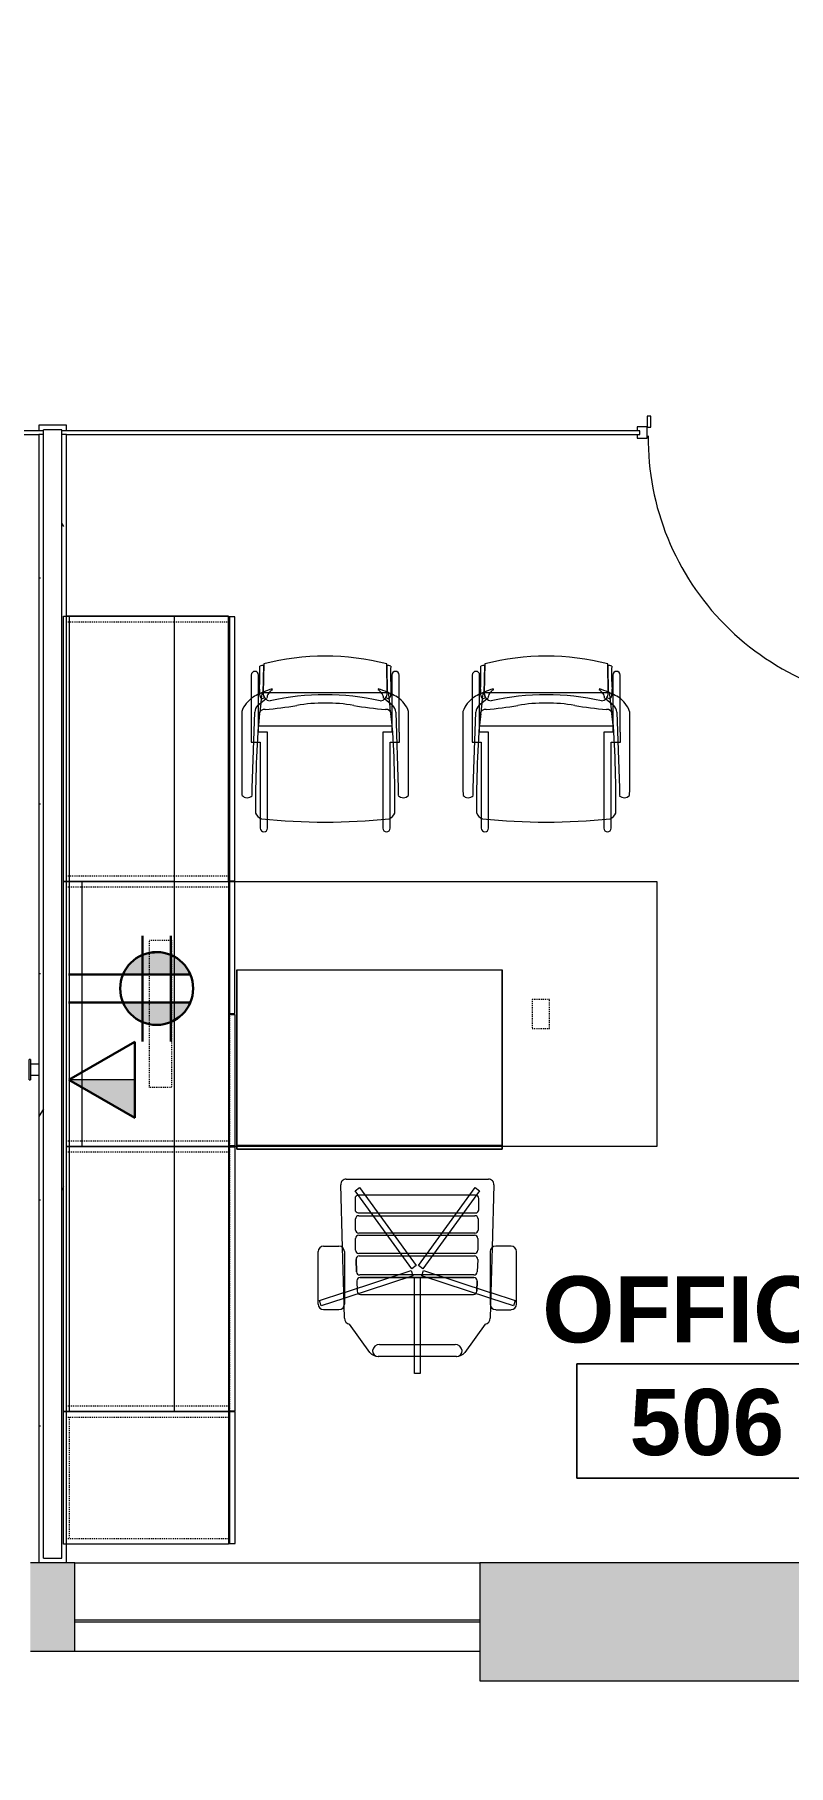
# Model space of a CAD drawing. Header units: inches. Extents: x 0 to 1865, y 0 to 1094.
# Drawn here: x 1198.6 to 1300.9, y 0 to 235.1 of the extents above; entities that cross this region are included whole.
import ezdxf

# ---------------------------------------------------------------- set-up
doc = ezdxf.new("R2010")
doc.units = ezdxf.units.IN
doc.header["$MEASUREMENT"] = 0
doc.linetypes.add('Dash', pattern=[0.25, 0.125, -0.125])
for name, color, linetype, lineweight in [('A-ANNO-NOTE', 131, 'Continuous', 9), ('A-AREA-IDEN', 2, 'Continuous', 9), ('A-DETL', 90, 'Continuous', 9), ('A-DETL-GENF', 92, 'Continuous', 9), ('A-DOOR', 31, 'Continuous', 13), ('A-WALL', 113, 'Continuous', 13), ('A-WALL-PATT', 111, 'Continuous', 13), ('E-ELEC-FIXT', 91, 'Continuous', 9), ('I-FURN', 30, 'Continuous', 9), ('I-FURN-PNLS', 30, 'Continuous', 9), ('I-WALL', 2, 'Continuous', 13), ('Victor Bldg - 5th Floor_LINK_dwg', 8, 'Continuous', 9), ('WINDOWS', 7, 'Continuous', 9), ('WINDOWS SILL', 7, 'Continuous', 9)]:
    doc.layers.add(name, color=color, linetype=linetype, lineweight=lineweight)
doc.styles.add('Swis721 Lt BT_B', font='', dxfattribs={"height": 9})
doc.styles.get('Swis721 Lt BT_B').set_extended_font_data('Swis721 Lt BT', bold=True)
pattern_1 = [(0, (0, 0), (30.72, 7.68), [1.267, -21.773, 1.267, -21.773, -122.88]), (0, (0, 0), (30.72, 7.68), [-46.08, 1.267, -44.813, 1.267, -21.773, -53.76]), (0, (0, 0), (30.72, 7.68), [-115.2, 1.267, -14.093, 1.267, -37.133]), (120, (11.52, 3.84), (-22.011075, 22.7643), [1.267, -21.773, 1.267, -21.773, -122.88]), (120, (11.52, 3.84), (-22.011075, 22.7643), [-46.08, 1.267, -44.813, 1.267, -21.773, -53.76]), (120, (11.52, 3.84), (-22.011075, 22.7643), [-115.2, 1.267, -14.093, 1.267, -37.133]), (240, (15.36, 19.2), (-8.708925, -30.4443), [1.267, -21.773, 1.267, -21.773, -122.88]), (240, (15.36, 19.2), (-8.708925, -30.4443), [-46.08, 1.267, -44.813, 1.267, -21.773, -53.76]), (240, (15.36, 19.2), (-8.708925, -30.4443), [-115.2, 1.267, -14.093, 1.267, -37.133])]

# ---------------------------------------------------------------- blocks, each defined once
blk = doc.blocks.new('Victor Bldg - 5th Floor_LINK_dwg-6972324-Level 05 POWER _ SIGNAL')
at = {"layer": 'WINDOWS'}
for p, q in [((1204, 19.75), (1259, 19.75)), ((1204, 19.5), (1259, 19.5))]:
    blk.add_line(p, q, dxfattribs=at)
at = {"layer": 'WINDOWS SILL'}
for p, q in [((1204, 27.5), (1259, 27.5)), ((1204, 15.5), (1259, 15.5))]:
    blk.add_line(p, q, dxfattribs=at)
blk = doc.blocks.new('F - EXECUTIVE DESK 2 - F - EXECUTIVE DESK 2-V51-Level 05 POWER _ SIGNAL')
at = {"layer": 'I-FURN'}
for p, q in [((23.5, -35.87), (23.5, -12)), ((23.5, -12), (23.5, -35.86)), ((23.5, -12), (59.5, -12)), ((23.5, -12), (59.5, -12)), ((59.5, -35.86), (59.5, -12)), ((59.5, -12), (59.5, -35.87)), ((23.5, -35.87), (23.5, -35.99)), ((23.5, -36), (23.5, -35.87)), ((23.5, -35.87), (23.5, -36)), ((23.5, -35.93), (23.5, -35.87)), ((59.5, -35.87), (23.5, -35.87)), ((59.5, -35.87), (23.5, -35.87)), ((23.5, -35.99), (23.5, -35.93)), ((23.5, -36), (23.5, -36.1)), ((23.5, -36.37), (23.5, -36)), ((23.5, -36.05), (23.5, -36)), ((23.5, -36.02), (23.5, -36.08)), ((23.5, -36.14), (23.5, -36.05)), ((23.5, -36.13), (23.5, -36.17)), ((23.5, -36.18), (23.5, -36.14)), ((23.5, -36.17), (23.5, -36.37)), ((23.5, -36.17), (23.5, -36.18)), ((23.5, -36.37), (59.5, -36.37)), ((59.5, -35.87), (59.5, -35.93)), ((59.5, -35.94), (59.5, -35.87)), ((59.5, -35.87), (59.5, -36)), ((59.5, -35.99), (59.5, -35.87)), ((59.5, -35.93), (59.5, -35.99)), ((59.5, -36), (59.5, -35.94)), ((59.5, -36), (59.5, -36.05)), ((59.5, -36), (59.5, -36.37)), ((59.5, -36.1), (59.5, -36)), ((59.5, -36.08), (59.5, -36.02)), ((59.5, -36.05), (59.5, -36.14)), ((59.5, -36.18), (59.5, -36.13)), ((59.5, -36.14), (59.5, -36.18)), ((59.5, -36.35), (59.5, -36.17)), ((59.5, -36.37), (59.5, -36.35)), ((37.84, -49.71), (37.6, -41.21)), ((38.35, -40.44), (57.65, -40.44)), ((39.56, -42.02), (40.16, -41.57)), ((47.26, -52.62), (39.56, -42.02)), ((40.16, -41.57), (47.86, -52.17)), ((48.14, -52.17), (55.84, -41.57)), ((56.44, -42.02), (48.74, -52.62)), ((55.84, -41.57), (56.44, -42.02)), ((58.4, -41.21), (58.16, -49.71)), ((39.55, -43.05), (39.55, -44.59)), ((39.55, -43.05), (39.55, -44.59)), ((55.91, -42.61), (39.99, -42.61)), ((55.91, -42.61), (39.99, -42.61)), ((56.35, -44.59), (56.35, -43.05)), ((56.35, -44.59), (56.35, -43.05)), ((39.61, -47.35), (39.61, -45.85)), ((39.61, -47.35), (39.61, -45.85)), ((39.99, -45.03), (55.9, -45.03)), ((39.99, -45.03), (55.9, -45.03)), ((40.06, -45.41), (55.82, -45.41)), ((40.06, -45.41), (55.82, -45.41)), ((56.26, -45.85), (56.26, -47.35)), ((56.26, -45.85), (56.26, -47.35)), ((39.61, -50.08), (39.61, -48.51)), ((39.61, -50.08), (39.61, -48.51)), ((55.82, -47.79), (40.06, -47.79)), ((55.82, -47.79), (40.06, -47.79)), ((40.06, -48.07), (55.78, -48.07)), ((40.06, -48.07), (55.78, -48.07)), ((56.22, -48.51), (56.22, -50.08)), ((56.22, -48.51), (56.22, -50.08)), ((34.54, -57.42), (34.54, -50.28)), ((35.28, -49.53), (37.36, -49.53)), ((38.06, -57.42), (37.84, -49.74)), ((38.11, -50.28), (38.11, -57.42)), ((39.76, -53.03), (39.68, -51.34)), ((39.68, -51.34), (39.76, -53.03)), ((55.78, -50.52), (40.06, -50.52)), ((55.78, -50.52), (40.06, -50.52)), ((40.12, -50.88), (55.75, -50.88)), ((40.12, -50.88), (55.75, -50.88)), ((56.19, -51.34), (56.11, -53.03)), ((56.19, -51.34), (56.11, -53.03)), ((57.9, -50.28), (57.9, -57.42)), ((58.16, -49.74), (57.94, -57.42)), ((60.72, -49.53), (58.64, -49.53)), ((61.47, -57.42), (61.47, -50.28)), ((38.11, -55.82), (47.17, -52.87)), ((47.41, -53.59), (38.15, -56.6)), ((55.67, -53.45), (40.2, -53.45)), ((55.67, -53.45), (40.2, -53.45)), ((55.67, -53.79), (40.24, -53.79)), ((40.24, -53.79), (55.67, -53.79)), ((47.17, -52.87), (47.41, -53.59)), ((47.86, -52.17), (47.26, -52.62)), ((47.63, -53.75), (48.38, -53.75)), ((47.63, -64.52), (47.63, -53.75)), ((48.74, -52.62), (48.14, -52.17)), ((48.38, -53.75), (48.38, -64.52)), ((48.6, -53.59), (48.83, -52.87)), ((57.85, -56.6), (48.6, -53.59)), ((48.83, -52.87), (57.9, -55.82)), ((34.71, -56.92), (38.01, -55.85)), ((38.01, -55.85), (38.11, -55.82)), ((39.8, -54.24), (39.84, -55.66)), ((39.8, -54.24), (39.84, -55.66)), ((40.28, -56.09), (55.63, -56.09)), ((40.28, -56.09), (55.63, -56.09)), ((56.07, -55.66), (56.11, -54.24)), ((56.11, -54.24), (56.07, -55.66)), ((57.9, -55.82), (57.99, -55.85)), ((57.99, -55.85), (61.29, -56.92)), ((34.95, -57.64), (34.71, -56.92)), ((38.04, -56.63), (34.95, -57.64)), ((37.36, -58.17), (35.28, -58.17)), ((38.11, -56.61), (38.04, -56.63)), ((38.06, -57.65), (38.06, -57.47)), ((38.11, -59.31), (38.06, -57.65)), ((57.94, -57.65), (57.89, -59.31)), ((57.96, -56.63), (57.9, -56.61)), ((57.94, -57.47), (57.94, -57.65)), ((61.06, -57.64), (57.96, -56.63)), ((58.64, -58.17), (60.72, -58.17)), ((61.29, -56.92), (61.06, -57.64)), ((41.56, -63.98), (38.81, -60.13)), ((57.19, -60.13), (54.44, -63.98)), ((42.87, -62.9), (53.13, -62.9)), ((53.31, -64.52), (42.69, -64.52)), ((53.27, -64.52), (42.73, -64.52)), ((47.63, -66.85), (47.63, -64.52)), ((48.38, -64.52), (48.38, -66.85)), ((48.38, -66.85), (47.63, -66.85))]:
    blk.add_line(p, q, dxfattribs=at)
for centre, radius, start, end in [((38.35, -41.19), 0.75, 90, 181.6253), ((57.65, -41.19), 0.75, 358.3747, 90), ((35.28, -50.28), 0.746, 90, 180), ((37.36, -50.28), 0.746, 0, 90), ((58.64, -50.28), 0.746, 90, 180), ((60.72, -50.28), 0.746, 0, 90), ((35.28, -57.42), 0.746, 180, 270), ((37.36, -57.42), 0.746, 270, 0), ((58.64, -57.42), 0.746, 180, 270), ((60.72, -57.42), 0.746, 270, 0), ((38.97, -59.29), 0.861, 181.6253, 259.2912), ((57.03, -59.29), 0.861, 280.7088, 358.3747), ((42.87, -63.87), 0.972, 90, 170), ((53.13, -63.87), 0.972, 10, 90), ((42.72, -63.02), 1.5, 219.5448, 268.6344), ((42.73, -63.71), 0.819, 180, 270), ((53.27, -63.71), 0.819, 270, 0), ((53.28, -63.02), 1.5, 271.3656, 320.4552)]:
    blk.add_arc(centre, radius, start, end, dxfattribs=at)
for centre, major_axis, ratio, start_param, end_param in [((39.99, -43.05), (0.441, 0), 0.994522, 1.570796, 3.141593), ((39.99, -43.05), (0.441, 0), 0.994522, 1.570796, 3.141593), ((39.99, -44.59), (0.441, 0), 0.994522, 3.141593, 4.712389), ((39.99, -44.59), (-0.441, 0), 0.994522, 0, 1.570796), ((55.9, -44.59), (-0.442, 0), 0.994522, 1.570796, 3.141593), ((55.9, -44.59), (-0.442, 0), 0.994522, 1.570796, 3.141593), ((55.91, -43.05), (0.441, 0), 0.994522, 0, 1.570796), ((55.91, -43.05), (0.441, 0), 0.994522, 0, 1.570796), ((40.06, -45.85), (0.441, 0), 0.999591, 1.570796, 3.141593), ((40.06, -45.85), (0.441, 0), 0.999591, 1.570796, 3.141593), ((55.82, -45.85), (0.441, 0), 0.999591, 0, 1.570796), ((55.82, -45.85), (-0.441, 0), 0.999591, 3.141593, 4.712389), ((40.06, -47.35), (0.441, 0), 0.999591, 3.141593, 4.712389), ((40.06, -47.35), (-0.441, 0), 0.999591, 0, 1.570796), ((40.06, -48.51), (0.441, 0), 0.999403, 1.570796, 3.141593), ((40.06, -48.51), (0.441, 0), 0.999403, 1.570796, 3.141593), ((55.78, -48.51), (0.441, 0), 0.999403, 0, 1.570796), ((55.78, -48.51), (0.441, 0), 0.999403, 0, 1.570796), ((55.82, -47.35), (0.441, 0), 0.999591, 4.712389, 6.283185), ((55.82, -47.35), (0.441, 0), 0.999591, 4.712389, 6.283185), ((40.06, -50.08), (0.441, 0), 0.999403, 3.141593, 4.712389), ((40.06, -50.08), (0.441, 0), 0.999403, 3.141593, 4.712389), ((40.12, -51.32), (0.441, 0), 0.998574, 1.570796, 3.191177), ((40.12, -51.32), (0.441, 0), 0.998574, 1.570796, 3.191177), ((55.75, -51.32), (0.441, 0), 0.998574, 6.233601, 7.853982), ((55.75, -51.32), (0.441, 0), 0.998574, 6.233601, 7.853982), ((55.78, -50.08), (0.441, 0), 0.999403, 4.712389, 6.283185), ((55.78, -50.08), (0.441, 0), 0.999403, 4.712389, 6.283185), ((40.2, -53.01), (0.441, 0), 0.998574, 3.191177, 4.712389), ((40.2, -53.01), (0.441, 0), 0.998574, 3.191177, 4.712389), ((40.24, -54.23), (0.441, 0), 0.99965, 1.570796, 3.16704), ((40.24, -54.23), (0.441, 0), 0.99965, 1.570796, 3.16704), ((55.67, -53.01), (0.441, 0), 0.998574, 4.712389, 6.233601), ((55.67, -53.01), (0.441, 0), 0.998574, 4.712389, 6.233601), ((55.67, -54.23), (0.441, 0), 0.99965, 6.257738, 7.853982), ((55.67, -54.23), (0.441, 0), 0.99965, 6.257738, 7.853982), ((40.28, -55.65), (0.441, 0), 0.99965, 3.16704, 4.712389), ((40.28, -55.65), (0.441, 0), 0.99965, 3.16704, 4.712389), ((55.63, -55.65), (0.441, 0), 0.99965, 4.712389, 6.257738), ((55.63, -55.65), (0.441, 0), 0.99965, 4.712389, 6.257738)]:
    blk.add_ellipse(centre, major_axis=major_axis, ratio=ratio, start_param=start_param, end_param=end_param, dxfattribs=at)
at = {"layer": 'I-FURN-PNLS'}
for p, q in [((0, 36), (15, 36)), ((0, 0), (0, 36)), ((0.37, 36), (15, 36)), ((15, 36), (0.37, 36)), ((0.75, 36), (0.75, 0)), ((15, 36), (22.38, 36)), ((22.38, 36), (15, 36)), ((15, 36), (15, 0)), ((22.38, 36), (22.38, 0)), ((22.38, 0), (22.38, 36)), ((22.5, 35.94), (22.5, 0.06)), ((23.25, 35.94), (22.5, 35.94)), ((23.25, 0.06), (23.25, 35.94)), ((0, 0), (0.75, 0)), ((0, -72), (0, 0)), ((15, 0), (0, 0)), ((0.37, 0), (0.75, 0)), ((0.37, 0), (0.75, 0)), ((0.75, 0), (0.75, -72)), ((0.75, 0), (0.75, -72)), ((0.75, 0), (2.5, 0)), ((2.5, -36), (2.5, 0)), ((2.5, 0), (15, 0)), ((2.5, 0), (15, 0)), ((15, 0), (80.5, 0)), ((15, 0), (22.38, 0)), ((22.38, 0), (22.38, -36)), ((22.5, 0.06), (23.25, 0.06)), ((80.5, 0), (80.5, -36)), ((0, 0), (15, 0)), ((0, -72), (0, 0)), ((0.37, 0), (0.75, 0)), ((0.75, 0), (0.75, -72)), ((0.75, 0), (2.5, 0)), ((2.5, 0), (15, 0)), ((15, 0), (15, -72)), ((15, 0), (22.38, 0)), ((22.38, 0), (22.38, -36)), ((23.25, -0.06), (22.5, -0.06)), ((22.5, -0.06), (22.5, -17.94)), ((23.25, -17.94), (23.25, -0.06)), ((23.5, -36.37), (23.5, -12)), ((23.5, -12), (59.5, -12)), ((59.5, -12), (59.5, -36.37)), ((22.5, -17.94), (23.25, -17.94)), ((22.5, -18.06), (23.25, -18.06)), ((22.5, -35.94), (22.5, -18.06)), ((23.25, -18.06), (23.25, -35.94)), ((0.37, -36), (0.75, -36)), ((0.75, -36), (0.37, -36)), ((0.75, -36), (2.5, -36)), ((2.5, -36), (0.75, -36)), ((15, -36), (2.5, -36)), ((2.5, -36), (15, -36)), ((15, -36), (2.5, -36)), ((80.5, -36), (15, -36)), ((15, -36), (22.38, -36)), ((22.38, -36), (15, -36)), ((22.38, -36), (22.38, -72)), ((22.38, -36), (22.38, -72)), ((23.25, -35.94), (22.5, -35.94)), ((22.5, -36.06), (23.25, -36.06)), ((22.5, -71.94), (22.5, -36.06)), ((23.25, -36.06), (23.25, -71.94)), ((59.5, -36.37), (23.5, -36.37)), ((15, -72), (0, -72)), ((0.75, -72), (0, -72)), ((0, -72), (22.38, -72)), ((0, -90), (0, -72)), ((0.75, -72), (0.37, -72)), ((0.75, -72), (0.37, -72)), ((0.75, -72), (0.37, -72)), ((15, -72), (0.75, -72)), ((15, -72), (0.75, -72)), ((22.38, -72), (15, -72)), ((22.38, -72), (15, -72)), ((22.38, -72), (22.38, -90)), ((23.25, -71.94), (22.5, -71.94)), ((23.28, -72.06), (22.53, -72.06)), ((22.53, -72.06), (22.53, -89.94)), ((23.28, -89.94), (23.28, -72.06)), ((22.38, -90), (0, -90)), ((22.53, -89.94), (23.28, -89.94))]:
    blk.add_line(p, q, dxfattribs=at)
at = {"layer": 'I-FURN-PNLS', "linetype": 'Dash'}
for p, q in [((22.38, 0), (22.38, 36)), ((22.5, 0.06), (22.5, 35.94)), ((0.37, 35.25), (15, 35.25)), ((15, 35.25), (22.38, 35.25)), ((0.37, 0.75), (15, 0.75)), ((15, 0.75), (22.38, 0.75)), ((22.38, 0), (22.38, -36)), ((0.37, -0.75), (0.75, -0.75)), ((0.75, -0.75), (2.5, -0.75)), ((2.5, -0.75), (15, -0.75)), ((15, -0.75), (22.38, -0.75)), ((22.5, -17.94), (22.5, -0.06)), ((11.63, -8), (14.63, -8)), ((11.63, -28), (11.63, -8)), ((14.63, -8), (14.63, -28)), ((63.57, -16.03), (63.57, -19.97)), ((65.93, -16.03), (63.57, -16.03)), ((65.93, -19.97), (65.93, -16.03)), ((22.5, -18.06), (22.5, -35.94)), ((63.57, -19.97), (65.93, -19.97)), ((14.63, -28), (11.63, -28)), ((0.37, -35.25), (0.75, -35.25)), ((0.75, -35.25), (2.5, -35.25)), ((2.5, -35.25), (15, -35.25)), ((15, -35.25), (22.38, -35.25)), ((0.37, -36.75), (0.75, -36.75)), ((0.75, -36.75), (15, -36.75)), ((15, -36.75), (22.38, -36.75)), ((22.38, -36), (22.38, -72)), ((22.5, -36.06), (22.5, -71.94)), ((0.37, -71.25), (0.75, -71.25)), ((0.37, -72.75), (22.38, -72.75)), ((0.75, -71.25), (15, -71.25)), ((0.75, -72.75), (0.75, -89.25)), ((15, -71.25), (22.38, -71.25)), ((22.53, -89.94), (22.53, -72.06)), ((0.37, -89.25), (22.38, -89.25))]:
    blk.add_line(p, q, dxfattribs=at)
blk = doc.blocks.new('F-Haworth_Chair_X99-Seminar - X99 Seminar Chair with Glides-V52-Level 05 POWER _ SIGNAL')
at = {"layer": 'I-FURN'}
for p, q in [((-10.04, 10.02), (-10.04, 6.81)), ((-9.04, 7.4), (-9.04, 10.02)), ((-8.34, 11.52), (-8.42, 7.57)), ((-8.42, 7.57), (-8.34, 11.37)), ((8.42, 7.57), (8.34, 11.52)), ((8.34, 11.37), (8.42, 7.57)), ((9.04, 10.02), (9.04, 7.4)), ((10.04, 6.81), (10.04, 10.02)), ((-9.04, 5.99), (-9.04, 7.4)), ((-8.62, 7.42), (-8.68, 6.87)), ((-8.6, 7.6), (-8.62, 7.43)), ((-8.49, 7.6), (-8.56, 7.6)), ((-7.65, 7.6), (-8.4, 7.6)), ((7.65, 7.6), (-7.65, 7.6)), ((-7.18, 7.99), (-7.21, 8.13)), ((7.21, 8.13), (7.18, 7.99)), ((8.4, 7.6), (7.65, 7.6)), ((8.56, 7.6), (8.49, 7.6)), ((8.62, 7.43), (8.6, 7.6)), ((8.68, 6.87), (8.62, 7.42)), ((9.04, 7.4), (9.04, 5.99)), ((-11.32, 5.06), (-11.32, -5.48)), ((-10.04, 6.81), (-10.04, 5.26)), ((-10.04, 5.24), (-10.04, 5)), ((-10.04, 4.99), (-10.04, 2.27)), ((-9.92, -5.36), (-9.57, 4.97)), ((-9.13, 5.92), (-8.07, 6.77)), ((-8.9, 4.8), (-9.07, 3.2)), ((-9.04, 3.62), (-9.04, 5.99)), ((-8.88, 4.99), (-8.89, 4.91)), ((-8.75, 6.22), (-8.88, 4.99)), ((-8.68, 6.87), (-8.75, 6.22)), ((-8.61, 6.81), (-8.23, 6.95)), ((-8.03, 6.81), (-7.95, 6.87)), ((7.95, 6.87), (8.03, 6.81)), ((8.07, 6.77), (9.13, 5.92)), ((8.23, 6.95), (8.61, 6.81)), ((8.75, 6.22), (8.68, 6.87)), ((8.88, 4.99), (8.75, 6.22)), ((8.89, 4.91), (8.88, 4.99)), ((9.07, 3.2), (8.9, 4.8)), ((9.04, 5.99), (9.04, 3.62)), ((9.57, 4.97), (9.92, -5.36)), ((10.04, 5.26), (10.04, 6.81)), ((10.04, 5), (10.04, 5.24)), ((10.04, 2.27), (10.04, 4.99)), ((11.32, -5.48), (11.32, 5.06)), ((-9.07, 3.2), (-9.07, 3.12)), ((-9.07, 3.12), (9.07, 3.12)), ((-9.04, 3.43), (-9.04, 3.62)), ((-9.04, 3.12), (-9.04, 3.43)), ((-9.04, 2.27), (-9.04, 3.12)), ((9.04, 3.62), (9.04, 3.43)), ((9.04, 3.43), (9.04, 3.12)), ((9.04, 3.12), (9.04, 2.27)), ((9.07, 3.12), (9.07, 3.2)), ((-10.04, 2.27), (-10.07, 2.27)), ((-10.07, 2.27), (-10.07, 0.89)), ((-10.07, 0.89), (-9.71, 0.89)), ((-9.71, 0.89), (-9.2, 0.89)), ((-9.2, 0.89), (-8.82, 0.89)), ((-7.83, 2.27), (-9.04, 2.27)), ((-8.82, 0.89), (-8.82, -9.44)), ((-7.83, -9.57), (-7.83, 2.27)), ((9.04, 2.27), (7.83, 2.27)), ((7.83, 2.27), (7.83, -9.57)), ((8.82, 0.89), (9.2, 0.89)), ((8.82, -9.44), (8.82, 0.89)), ((9.2, 0.89), (9.71, 0.89)), ((9.71, 0.89), (10.07, 0.89)), ((10.07, 2.27), (10.04, 2.27)), ((10.07, 0.89), (10.07, 2.27)), ((-11.32, -5.48), (-11.3, -6.32)), ((-9.92, -6.36), (-9.92, -5.36)), ((9.92, -5.36), (9.92, -6.36)), ((11.3, -6.32), (11.32, -5.48)), ((-8.82, -9.44), (-8.82, -10.78)), ((-7.83, -10.78), (-7.83, -9.57)), ((7.83, -9.57), (7.83, -10.78)), ((8.82, -10.78), (8.82, -9.44))]:
    blk.add_line(p, q, dxfattribs=at)
for centre, radius, start, end in [((0, -20.29), 32.89, 75.3075, 104.696), ((-9.54, 10.02), 0.498, 360, 180), ((-36.06, 10.03), 27.2, 355.9857, 2.5118), ((0, -20.73), 33.17, 104.5766, 105.5522), ((0, -20.73), 33.17, 74.4478, 75.4234), ((36.06, 10.03), 27.2, 177.4882, 184.0143), ((9.54, 10.02), 0.498, 360, 180), ((-4.71, -1.15), 9.61, 116.0036, 121.9522), ((-5.2, 7.86), 3.74, 175.9857, 189.9064), ((-4.71, -1.15), 9.61, 113.5094, 116.0036), ((-8.28, 7.33), 0.613, 189.9064, 237.4573), ((-4.71, -1.15), 9.61, 112.927, 113.3607), ((-4.71, -1.15), 9.61, 105.0666, 112.7369), ((-7.37, 7.55), 1.05, 178.8214, 214.7998), ((-7.37, 7.55), 1.05, 178.8214, 264.0446), ((-6.55, 6.76), 1.38, 147.5752, 174.9122), ((-6.55, 6.76), 1.38, 117.0503, 145.9813), ((0, -26.49), 33.83, 77.2285, 102.7715), ((6.55, 6.76), 1.38, 34.0187, 62.9497), ((4.71, -1.15), 9.61, 67.2631, 74.9334), ((7.37, 7.55), 1.05, 275.9554, 1.1786), ((6.55, 6.76), 1.38, 5.0878, 32.4248), ((7.37, 7.55), 1.05, 325.2002, 1.1786), ((4.71, -1.15), 9.61, 66.6393, 67.073), ((4.71, -1.15), 9.61, 63.9964, 66.4906), ((8.28, 7.33), 0.613, 302.5427, 350.0936), ((5.2, 7.86), 3.74, 350.0936, 4.0143), ((4.71, -1.15), 9.61, 58.0478, 63.9964), ((-7.87, 3.92), 3.63, 121.9522, 161.8211), ((-8.18, 4.9), 1.39, 132.8922, 177.1987), ((144.06, -7.32), 153.52, 175.4787, 180.5251), ((-8.24, 4.59), 0.763, 84.2338, 165.7662), ((-11.32, 48.08), 42.84, 274.2301, 280.0233), ((0, -15.97), 22.19, 79.9767, 100.0233), ((11.32, 48.08), 42.84, 259.9767, 265.7699), ((8.24, 4.59), 0.763, 14.2338, 95.7662), ((-144.06, -7.32), 153.52, 359.4749, 4.5213), ((8.18, 4.9), 1.39, 2.8013, 47.1078), ((7.87, 3.92), 3.63, 18.1789, 58.0478), ((-10.58, -5.68), 0.956, 221.8901, 314.1099), ((10.58, -5.68), 0.956, 225.8901, 318.1099), ((-8.21, -8.28), 1.31, 200.0433, 249.9567), ((8.21, -8.28), 1.31, 290.0433, 339.9567), ((-8.32, -10.78), 0.495, 180, 360), ((0, 75.01), 84.96, 264.1475, 275.8525), ((8.32, -10.78), 0.495, 180, 360)]:
    blk.add_arc(centre, radius, start, end, dxfattribs=at)
blk = doc.blocks.new('F-Haworth_Chair_X99-Seminar - X99 Seminar Chair with Glides-V53-Level 05 POWER _ SIGNAL')
at = {"layer": 'I-FURN'}
for p, q in [((-10.04, 10.02), (-10.04, 6.81)), ((-9.04, 7.4), (-9.04, 10.02)), ((-8.34, 11.52), (-8.42, 7.57)), ((-8.42, 7.57), (-8.34, 11.37)), ((8.42, 7.57), (8.34, 11.52)), ((8.34, 11.37), (8.42, 7.57)), ((9.04, 10.02), (9.04, 7.4)), ((10.04, 6.81), (10.04, 10.02)), ((-9.04, 5.99), (-9.04, 7.4)), ((-8.62, 7.42), (-8.68, 6.87)), ((-8.6, 7.6), (-8.62, 7.43)), ((-8.49, 7.6), (-8.56, 7.6)), ((-7.65, 7.6), (-8.4, 7.6)), ((7.65, 7.6), (-7.65, 7.6)), ((-7.18, 7.99), (-7.21, 8.13)), ((7.21, 8.13), (7.18, 7.99)), ((8.4, 7.6), (7.65, 7.6)), ((8.56, 7.6), (8.49, 7.6)), ((8.62, 7.43), (8.6, 7.6)), ((8.68, 6.87), (8.62, 7.42)), ((9.04, 7.4), (9.04, 5.99)), ((-11.32, 5.06), (-11.32, -5.48)), ((-10.04, 6.81), (-10.04, 5)), ((-10.04, 4.99), (-10.04, 2.27)), ((-9.92, -5.36), (-9.57, 4.97)), ((-9.13, 5.92), (-8.07, 6.77)), ((-8.9, 4.8), (-9.07, 3.2)), ((-9.04, 3.62), (-9.04, 5.99)), ((-8.88, 4.99), (-8.89, 4.91)), ((-8.75, 6.22), (-8.88, 4.99)), ((-8.68, 6.87), (-8.75, 6.22)), ((-8.61, 6.81), (-8.23, 6.95)), ((-8.03, 6.81), (-7.95, 6.87)), ((7.95, 6.87), (8.03, 6.81)), ((8.07, 6.77), (9.13, 5.92)), ((8.23, 6.95), (8.61, 6.81)), ((8.75, 6.22), (8.68, 6.87)), ((8.88, 4.99), (8.75, 6.22)), ((8.89, 4.91), (8.88, 4.99)), ((9.07, 3.2), (8.9, 4.8)), ((9.04, 5.99), (9.04, 3.62)), ((9.57, 4.97), (9.92, -5.36)), ((10.04, 5.26), (10.04, 6.81)), ((10.04, 5), (10.04, 5.24)), ((10.04, 2.27), (10.04, 4.99)), ((11.32, -5.48), (11.32, 5.06)), ((-9.07, 3.2), (-9.07, 3.12)), ((-9.07, 3.12), (9.07, 3.12)), ((-9.04, 3.43), (-9.04, 3.62)), ((-9.04, 3.12), (-9.04, 3.43)), ((-9.04, 2.27), (-9.04, 3.12)), ((9.04, 3.62), (9.04, 3.43)), ((9.04, 3.43), (9.04, 3.12)), ((9.04, 3.12), (9.04, 2.27)), ((9.07, 3.12), (9.07, 3.2)), ((-10.04, 2.27), (-10.07, 2.27)), ((-10.07, 2.27), (-10.07, 0.89)), ((-10.07, 0.89), (-9.71, 0.89)), ((-9.71, 0.89), (-9.2, 0.89)), ((-9.2, 0.89), (-8.82, 0.89)), ((-7.83, 2.27), (-9.04, 2.27)), ((-8.82, 0.89), (-8.82, -9.44)), ((-7.83, -9.57), (-7.83, 2.27)), ((9.04, 2.27), (7.83, 2.27)), ((7.83, 2.27), (7.83, -9.57)), ((8.82, 0.89), (9.2, 0.89)), ((8.82, -9.44), (8.82, 0.89)), ((9.2, 0.89), (9.71, 0.89)), ((9.71, 0.89), (10.07, 0.89)), ((10.07, 2.27), (10.04, 2.27)), ((10.07, 0.89), (10.07, 2.27)), ((-11.32, -5.48), (-11.3, -6.32)), ((-9.92, -6.36), (-9.92, -5.36)), ((9.92, -5.36), (9.92, -6.36)), ((11.3, -6.32), (11.32, -5.48)), ((-8.82, -9.44), (-8.82, -10.78)), ((-7.83, -10.78), (-7.83, -9.57)), ((7.83, -9.57), (7.83, -10.78)), ((8.82, -10.78), (8.82, -9.44))]:
    blk.add_line(p, q, dxfattribs=at)
for centre, radius, start, end in [((0, -20.29), 32.89, 75.3075, 104.696), ((-9.54, 10.02), 0.498, 360, 180), ((-36.06, 10.03), 27.2, 355.9857, 2.5118), ((0, -20.73), 33.17, 104.5766, 105.5522), ((0, -20.73), 33.17, 74.4478, 75.4234), ((36.06, 10.03), 27.2, 177.4882, 184.0143), ((9.54, 10.02), 0.498, 360, 180), ((-4.71, -1.15), 9.61, 116.0036, 121.9522), ((-5.2, 7.86), 3.74, 175.9857, 189.9064), ((-4.71, -1.15), 9.61, 113.5094, 116.0036), ((-8.28, 7.33), 0.613, 189.9064, 237.4573), ((-4.71, -1.15), 9.61, 112.927, 113.3607), ((-4.71, -1.15), 9.61, 105.0666, 112.7369), ((-7.37, 7.55), 1.05, 178.8214, 214.7998), ((-7.37, 7.55), 1.05, 178.8214, 264.0446), ((-6.55, 6.76), 1.38, 147.5752, 174.9122), ((-6.55, 6.76), 1.38, 117.0503, 145.9813), ((0, -26.49), 33.83, 77.2285, 102.7715), ((6.55, 6.76), 1.38, 34.0187, 62.9497), ((4.71, -1.15), 9.61, 67.2631, 74.9334), ((7.37, 7.55), 1.05, 275.9554, 1.1786), ((6.55, 6.76), 1.38, 5.0878, 32.4248), ((7.37, 7.55), 1.05, 325.2002, 1.1786), ((4.71, -1.15), 9.61, 66.6393, 67.073), ((4.71, -1.15), 9.61, 63.9964, 66.4906), ((8.28, 7.33), 0.613, 302.5427, 350.0936), ((5.2, 7.86), 3.74, 350.0936, 4.0143), ((4.71, -1.15), 9.61, 58.0478, 63.9964), ((-7.87, 3.92), 3.63, 121.9522, 161.8211), ((-8.18, 4.9), 1.39, 132.8922, 177.1987), ((144.06, -7.32), 153.52, 175.4787, 180.5251), ((-8.24, 4.59), 0.763, 84.2338, 165.7662), ((-11.32, 48.08), 42.84, 274.2301, 280.0233), ((0, -15.97), 22.19, 79.9767, 100.0233), ((11.32, 48.08), 42.84, 259.9767, 265.7699), ((8.24, 4.59), 0.763, 14.2338, 95.7662), ((-144.06, -7.32), 153.52, 359.4749, 4.5213), ((8.18, 4.9), 1.39, 2.8013, 47.1078), ((7.87, 3.92), 3.63, 18.1789, 58.0478), ((-10.58, -5.68), 0.956, 221.8901, 314.1099), ((10.58, -5.68), 0.956, 225.8901, 318.1099), ((-8.21, -8.28), 1.31, 200.0433, 249.9567), ((8.21, -8.28), 1.31, 290.0433, 339.9567), ((-8.32, -10.78), 0.495, 180, 360), ((0, 75.01), 84.96, 264.1475, 275.8525), ((8.32, -10.78), 0.495, 180, 360)]:
    blk.add_arc(centre, radius, start, end, dxfattribs=at)
blk = doc.blocks.new('PS - Power Device _Wall Base_ - Quad - Data Combo-5019240-Level 05 POWER _ SIGNAL')
at = {"layer": 'E-ELEC-FIXT'}
for p, q in [((1197.8125, 93.125), (1197.8125, 95.875)), ((1198, 95.875), (1197.8125, 95.875)), ((1198, 95.875), (1198, 93.125)), ((1199.125, 95.25), (1198, 95.25)), ((1197.8125, 93.125), (1198, 93.125)), ((1198, 93.75), (1199.125, 93.75))]:
    blk.add_line(p, q, dxfattribs=at)
blk = doc.blocks.new('Door - Single - Full Lite-8181413-Level 05 POWER _ SIGNAL')
at = {"layer": 'A-DOOR'}
for p, q in [((-14.01, 36.86), (-12.63, 36.86)), ((-14.01, 0.86), (-14.01, 36.86)), ((-12.63, 36.86), (-12.63, 0.86)), ((-12.63, 0.86), (-14.01, 0.86))]:
    blk.add_line(p, q, dxfattribs=at)
at = {"layer": 'A-DOOR', "lineweight": 9}
for p, q in [((-15.51, 0.86), (-15.51, 0.34)), ((-14.13, 0.86), (-15.51, 0.86)), ((-14.13, -0.64), (-14.13, 0.86)), ((23.49, 0.86), (22.12, 0.86)), ((22.12, 0.86), (22.12, -0.64)), ((23.49, 0.34), (23.49, 0.86)), ((-15.51, -0.16), (-15.51, -0.68)), ((-15.51, -0.68), (-14.13, -0.68)), ((-13.63, -0.64), (-14.13, -0.64)), ((-14.13, -0.68), (-14.13, -2.14)), ((-14.13, -2.14), (-13.63, -2.14)), ((-13.63, -2.14), (-13.63, -0.64)), ((22.12, -0.64), (21.62, -0.64)), ((21.62, -0.64), (21.62, -2.14)), ((21.62, -2.14), (22.12, -2.14)), ((22.12, -2.14), (22.12, -0.68)), ((22.12, -0.68), (23.49, -0.68)), ((23.49, -0.68), (23.49, -0.16))]:
    blk.add_line(p, q, dxfattribs=at)
blk.add_arc((-14.01, 0.86), 36, 359.5, 90, dxfattribs=at)
blk = doc.blocks.new('Room Tag - Room Name and Number-3379422-Level 05 POWER _ SIGNAL')
at = {"layer": 'A-AREA-IDEN'}
for p, q in [((-0.1881, -0.1636), (-0.1881, -0.0018)), ((-0.1881, -0.0018), (0.1869, -0.0018)), ((0.1869, -0.0018), (-0.1881, -0.0018)), ((-0.1881, -0.0018), (-0.1881, -0.1636)), ((0.1869, -0.0018), (0.1869, -0.1636)), ((0.1869, -0.1636), (0.1869, -0.0018)), ((0.1869, -0.1636), (-0.1881, -0.1636)), ((-0.1881, -0.1636), (0.1869, -0.1636))]:
    blk.add_line(p, q, dxfattribs=at)

msp = doc.modelspace()

# ---------------------------------------------------------------- hatches: boundary and pattern name
at = {"layer": 'A-ANNO-NOTE'}
for points in [[(1210.84, 108.01), (1211.83, 109.21), (1211.55, 108.94)], [(1210.84, 108.01), (1219.1, 108.44), (1211.83, 109.21)], [(1219.68, 107.42), (1219.1, 108.44), (1210.84, 108.01)], [(1211.83, 109.21), (1217.32, 109.94), (1213.39, 110.15)], [(1211.83, 109.21), (1213.39, 110.15), (1212.68, 109.82)], [(1218.77, 108.85), (1217.32, 109.94), (1211.83, 109.21)], [(1219.1, 108.44), (1218.77, 108.85), (1211.83, 109.21)], [(1213.39, 110.15), (1215.7, 110.42), (1214.27, 110.39)], [(1213.39, 110.15), (1216.09, 110.36), (1215.7, 110.42)], [(1217.32, 109.94), (1216.09, 110.36), (1213.39, 110.15)], [(1215.7, 110.42), (1214.92, 110.45), (1214.53, 110.42)], [(1217.2, 110), (1216.84, 110.15), (1216.34, 110.3)], [(1217.32, 109.94), (1217.2, 110), (1216.34, 110.3)], [(1218.2, 109.38), (1217.77, 109.68), (1217.32, 109.94)], [(1218.59, 109.03), (1218.2, 109.38), (1217.32, 109.94)], [(1218.77, 108.85), (1218.59, 109.03), (1217.32, 109.94)], [(1219.68, 107.42), (1219.32, 108.12), (1219.1, 108.44)], [(1210.55, 107.42), (1219.68, 107.42), (1210.72, 107.78)], [(1219.68, 107.42), (1210.84, 108.01), (1210.72, 107.78)], [(1211.21, 102.47), (1219.39, 103.01), (1210.55, 103.59)], [(1219.39, 103.01), (1219.51, 103.24), (1210.55, 103.59)], [(1219.51, 103.24), (1219.68, 103.59), (1210.55, 103.59)], [(1218.86, 102.27), (1219.39, 103.01), (1211.21, 102.47)], [(1212.8, 101.13), (1218.86, 102.27), (1211.21, 102.47)], [(1212.57, 101.26), (1211.21, 102.47), (1211.64, 101.98)], [(1212.8, 101.13), (1211.21, 102.47), (1212.57, 101.26)], [(1216.47, 100.75), (1218.86, 102.27), (1212.8, 101.13)], [(1214.14, 100.65), (1216.47, 100.75), (1212.8, 101.13)], [(1216.47, 100.75), (1217.55, 101.2), (1218.86, 102.27)], [(1216.47, 100.75), (1216.72, 100.82), (1217.55, 101.2)], [(1216.72, 100.82), (1217.08, 100.97), (1217.55, 101.2)], [(1217.55, 101.2), (1217.77, 101.33), (1218.86, 102.27)], [(1217.77, 101.33), (1217.99, 101.48), (1218.86, 102.27)], [(1217.99, 101.48), (1218.1, 101.56), (1218.86, 102.27)], [(1218.1, 101.56), (1218.3, 101.72), (1218.86, 102.27)], [(1214.79, 100.57), (1216.47, 100.75), (1214.14, 100.65)], [(1214.79, 100.57), (1215.83, 100.61), (1216.47, 100.75)], [(1215.31, 100.56), (1215.83, 100.61), (1214.79, 100.57)], [(1212.14, 87.93), (1212.14, 93.09), (1203.21, 93.09)]]:
    msp.add_hatch(color=256, dxfattribs=at).paths.add_polyline_path(points, flags=0)
at = {"layer": 'A-DETL-GENF'}
h = msp.add_hatch(color=7, dxfattribs=at)
h.paths.add_polyline_path([(483, 0), (512.25, 0), (512.25, 23.13), (510.25, 23.13), (510.25, 26.13), (479.25, 26.13), (479.25, 23.13), (411, 23.13), (411, 4), (418, 4), (418, 0), (482.5, 0)], flags=0)
h.paths.add_polyline_path([(650.5, 0), (650.5, 23.13), (648.25, 23.13), (648.25, 33.13), (614, 33.13), (614, 23.13), (596.25, 23.13), (596.25, 0), (649.88, 0)], flags=0)
h.paths.add_polyline_path([(280, 0), (338, 0), (338, 4), (349.13, 4), (349.13, 23.13), (273, 23.13), (273, 4), (280, 4)], flags=0)
h.paths.add_polyline_path([(200, 0), (200, 4), (211.13, 4), (211.13, 23.13), (135, 23.13), (135, 4), (142, 4), (142, 0)], flags=0)
h.paths.add_polyline_path([(782.5, 0), (788.75, 0), (788.75, 23.13), (780.88, 23.13), (780.88, 56), (751.25, 56), (751.25, 23.13), (734.5, 23.13), (734.5, 0), (780.88, 0)], flags=0)
h.paths.add_polyline_path([(915.75, 0), (927.06, 0), (927.06, 22.84), (913.5, 22.84), (913.5, 33.13), (884.25, 33.13), (884.25, 23.13), (874.75, 23.13), (874.75, 19), (872.75, 19), (872.75, 0), (915.13, 0)], flags=0)
h.paths.add_polyline_path([(62, 0), (62, 4), (69, 4), (69, 23.13), (22.13, 23.13), (22.13, 74.5), (4, 74.5), (4, 66), (0, 66), (0, 0), (22.13, 0)], flags=0)
h.paths.add_polyline_path([(1049, 0), (1049, 14.5), (1079, 14.5), (1079, 11.5), (1143, 11.5), (1143, 27.5), (1093, 27.5), (1093, 32.59), (1032.06, 32.59), (1032.06, 41.59), (1011.06, 41.59), (1011.06, 0), (1045.26, 0)], flags=0)
h.paths.add_polyline_path([(1320.07, 11.5), (1323.07, 11.5), (1323.07, 27.5), (1259, 27.5), (1259, 11.5), (1319.45, 11.5)], flags=0)
h.paths.add_polyline_path([(1446.81, 11.5), (1503, 11.5), (1503, 27.5), (1439, 27.5), (1439, 11.5), (1442.63, 11.5)], flags=0)
h.paths.add_polyline_path([(1843, 11.5), (1863, 11.5), (1863, 27.5), (1799, 27.5), (1799, 11.5), (1819, 11.5)], flags=0)
h.paths.add_polyline_path([(1641.06, 11.5), (1683, 11.5), (1683, 27.5), (1619, 27.5), (1619, 11.5), (1636.06, 11.5)], flags=0)
h.paths.add_polyline_path([(1738, 15.5), (1744, 15.5), (1744, 27.5), (1738, 27.5)], flags=0)
h.paths.add_polyline_path([(1199.75, 15.5), (1204, 15.5), (1204, 27.5), (1198, 27.5), (1198, 15.5), (1199.12, 15.5)], flags=0)
h.paths.add_polyline_path([(1378, 15.5), (1384, 15.5), (1384, 27.5), (1378, 27.5)], flags=0)
h.paths.add_polyline_path([(1564, 15.5), (1564, 27.5), (1558, 27.5), (1558, 15.5)], flags=0)
h.paths.add_polyline_path([(4, 123.5), (22.13, 123.5), (22.13, 170.38), (34.13, 170.38), (34.13, 224.5), (12, 224.5), (12, 212.5), (0, 212.5), (0, 132), (4, 132), (4, 130.4)], flags=0)
h.paths.add_polyline_path([(12, 310.5), (34.13, 310.5), (34.13, 392.5), (12, 392.5), (12, 380.5), (3.5, 380.5), (3.5, 322.5), (12, 322.5)], flags=0)
h.paths.add_polyline_path([(12, 478.5), (34.13, 478.5), (34.13, 560.5), (12, 560.5), (12, 548.5), (3.5, 548.5), (3.5, 490.5), (12, 490.5)], flags=0)
h.paths.add_polyline_path([(34.13, 646.5), (34.13, 728.5), (12, 728.5), (12, 716.5), (3.5, 716.5), (3.5, 658.5), (12, 658.5), (12, 646.5)], flags=0)
h.paths.add_polyline_path([(34.13, 814.5), (34.13, 896.5), (12, 896.5), (12, 884.5), (3.5, 884.5), (3.5, 826.5), (12, 826.5), (12, 814.5)], flags=0)
h.paths.add_polyline_path([(12, 982.5), (34.13, 982.5), (34.13, 1064.5), (12, 1064.5), (12, 1052.5), (3.5, 1052.5), (3.5, 994.5), (12, 994.5), (12, 990.6)], flags=0)
at = {"layer": 'A-WALL-PATT', "lineweight": 9}
h = msp.add_hatch(dxfattribs=at)
h.set_pattern_fill('FP_1', color=256, style=0, pattern_type=2)
h.set_pattern_definition(pattern_1)
h.paths.add_polyline_path([(1202.25, 27.5), (1202.25, 27.5), (1202.25, 28.12), (1199.75, 28.12), (1199.75, 180.75), (1199.12, 180.75), (1199.12, 27.5), (1199.75, 27.5)], flags=0)
h.paths.add_polyline_path([(1199.12, 181.25), (1199.75, 181.25), (1199.75, 181.37), (1202.25, 181.37), (1202.25, 182), (1199.12, 182), (1199.12, 181.37)], flags=0)
h = msp.add_hatch(dxfattribs=at)
h.set_pattern_fill('FP_1', color=256, style=0, pattern_type=2)
h.set_pattern_definition(pattern_1)
h.paths.add_polyline_path([(1202.25, 27.5), (1202.88, 27.5), (1202.88, 30.06), (1202.5, 30.06), (1202.5, 156.06), (1202.88, 156.06), (1202.88, 180.75), (1202.25, 180.75), (1202.25, 28.12)], flags=0)
h.paths.add_polyline_path([(1202.25, 181.25), (1202.88, 181.25), (1202.88, 182), (1202.25, 182), (1202.25, 181.37)], flags=0)

# ---------------------------------------------------------------- linework, layer by layer
at = {"layer": 'A-ANNO-NOTE', "lineweight": 30}
for p, q in [((1213.2, 112.68), (1213.2, 98.33)), ((1217.03, 112.68), (1217.03, 98.33)), ((1203.15, 107.42), (1219.68, 107.42)), ((1203.15, 103.59), (1219.68, 103.59)), ((1203.21, 93.09), (1212.14, 98.25)), ((1212.14, 98.25), (1212.14, 87.93)), ((1203.21, 93.09), (1212.14, 87.93))]:
    msp.add_line(p, q, dxfattribs=at)
at = {"layer": 'A-ANNO-NOTE'}
for p, q in [((1210.55, 107.42), (1219.68, 107.42)), ((1219.68, 103.59), (1210.55, 103.59)), ((1203.21, 93.09), (1212.14, 87.93)), ((1212.14, 93.09), (1203.21, 93.09)), ((1212.14, 87.93), (1212.14, 93.09))]:
    msp.add_line(p, q, dxfattribs=at)
at = {"layer": 'A-ANNO-NOTE', "lineweight": 30}
msp.add_circle((1215.12, 105.51), 4.95, dxfattribs=at)
at = {"layer": 'A-ANNO-NOTE'}
for start, end in [(22.7756, 157.2244), (202.7756, 337.2244)]:
    msp.add_arc((1215.12, 105.51), 4.95, start, end, dxfattribs=at)
at = {"layer": 'A-DETL'}
for p, q in [((1204, 27.5), (1198, 27.5)), ((1204, 15.5), (1204, 27.5)), ((1323.07, 27.5), (1259, 27.5)), ((1259, 27.5), (1259, 11.5)), ((1198, 15.5), (1204, 15.5)), ((1259, 11.5), (1323.07, 11.5))]:
    msp.add_line(p, q, dxfattribs=at)
at = {"layer": 'A-WALL'}
for p, q in [((1199.75, 181.25), (1199.12, 181.25)), ((1199.75, 28.12), (1199.75, 181.37)), ((1202.25, 181.37), (1199.75, 181.37)), ((1202.25, 28.12), (1202.25, 181.37)), ((1202.88, 181.25), (1202.25, 181.25)), ((1199.75, 180.75), (1199.12, 180.75)), ((1202.88, 180.75), (1202.25, 180.75)), ((1199.75, 28.12), (1202.25, 28.12))]:
    msp.add_line(p, q, dxfattribs=at)
at = {"layer": 'I-WALL'}
for p, q in [((1199.12, 181.25), (1116.44, 181.25)), ((1199.12, 182), (1199.12, 181.25)), ((1202.88, 182), (1199.12, 182)), ((1202.88, 181.25), (1202.88, 182)), ((1280.7, 181.25), (1202.88, 181.25)), ((1280.7, 180.75), (1280.7, 181.25)), ((1116.44, 180.75), (1199.12, 180.75)), ((1199.12, 180.75), (1199.12, 27.5)), ((1202.88, 27.5), (1202.88, 180.75)), ((1202.88, 180.75), (1280.7, 180.75))]:
    msp.add_line(p, q, dxfattribs=at)

# ---------------------------------------------------------------- block references
at = {"layer": 'A-AREA-IDEN', "xscale": 95.99999999999994, "yscale": 95.99999999999994, "zscale": 95.99999999999994}
msp.add_blockref('Room Tag - Room Name and Number-3379422-Level 05 POWER _ SIGNAL', (1290.21, 54.73), dxfattribs=at)
at = {"layer": 'A-DOOR', "rotation": 180}
msp.add_blockref('Door - Single - Full Lite-8181413-Level 05 POWER _ SIGNAL', (1303.82, 181.09), dxfattribs=at)
at = {"layer": 'E-ELEC-FIXT'}
msp.add_blockref('PS - Power Device _Wall Base_ - Quad - Data Combo-5019240-Level 05 POWER _ SIGNAL', (0, 0), dxfattribs=at)
at = {"layer": 'I-FURN'}
for name, p in [('F - EXECUTIVE DESK 2 - F - EXECUTIVE DESK 2-V51-Level 05 POWER _ SIGNAL', (1202.5, 120.06)), ('F-Haworth_Chair_X99-Seminar - X99 Seminar Chair with Glides-V53-Level 05 POWER _ SIGNAL', (1238, 138.06)), ('F-Haworth_Chair_X99-Seminar - X99 Seminar Chair with Glides-V52-Level 05 POWER _ SIGNAL', (1268, 138.06))]:
    msp.add_blockref(name, p, dxfattribs=at)
at = {"layer": 'Victor Bldg - 5th Floor_LINK_dwg', "color": 7}
msp.add_blockref('Victor Bldg - 5th Floor_LINK_dwg-6972324-Level 05 POWER _ SIGNAL', (0, 0), dxfattribs=at)

# ---------------------------------------------------------------- texts
at = {"layer": 'A-AREA-IDEN', "char_height": 9, "attachment_point": 1, "style": 'Swis721 Lt BT_B'}
for s, insert, width in [('OFFICE', (1267.46, 66.44), 54.843), ('506', (1279.31, 51.13), 25.452)]:
    msp.add_mtext(s, dxfattribs=dict(at, insert=insert, width=width))

doc.saveas('drawing.dxf')
